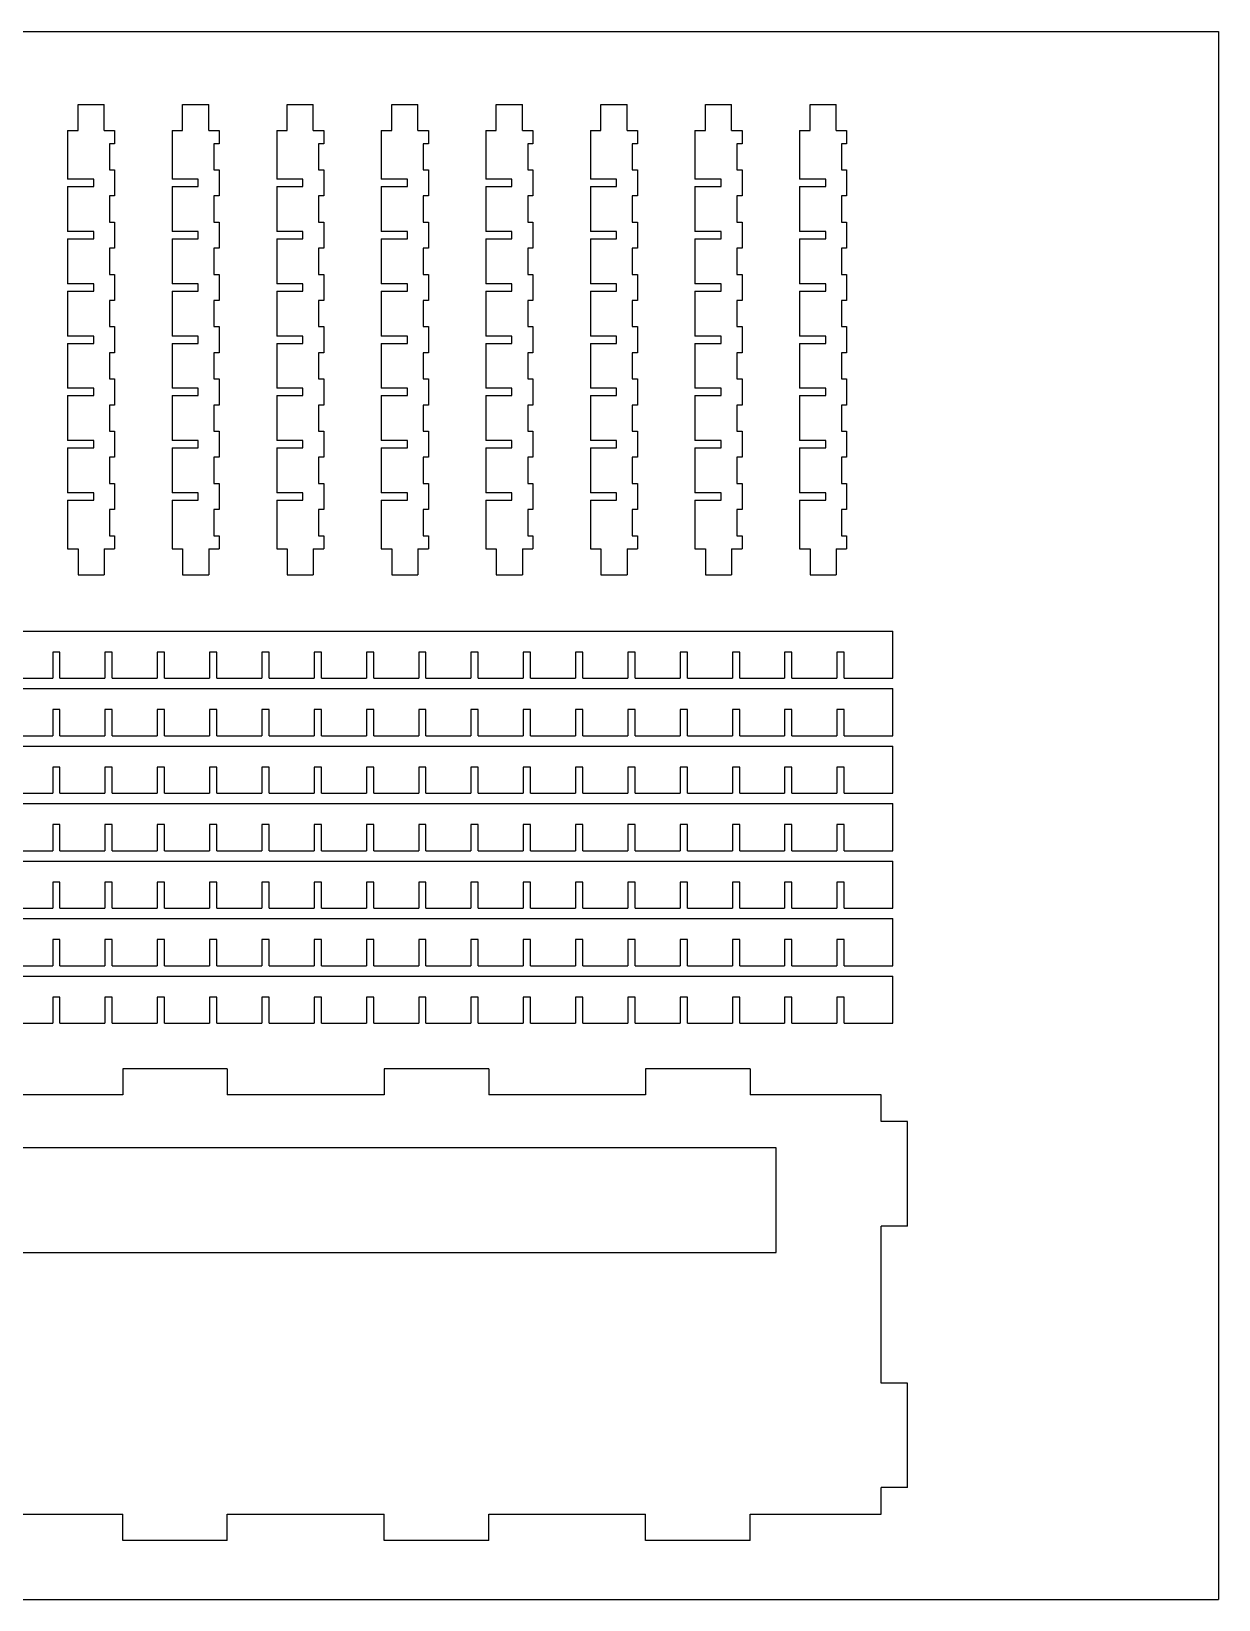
# Model space of a CAD drawing. Header units: millimetres. Extents: x 60 to 510, y 52 to 352.
# Drawn here: x 282.6 to 509.6, y 52.2 to 352.2 of the extents above; entities that cross this region are included whole.
import ezdxf

# ---------------------------------------------------------------- set-up
doc = ezdxf.new("R2010")
doc.units = ezdxf.units.MM

msp = doc.modelspace()

# ---------------------------------------------------------------- linework, layer by layer
at = {"color": 7, "linetype": 'Continuous'}
for p, q in [((59.64, 352.2), (509.64, 352.2)), ((509.64, 352.2), (509.64, 52.2)), ((59.64, 52.2), (509.64, 52.2))]:
    msp.add_line(p, q, dxfattribs=at)
at = {"color": 7, "linetype": 'Continuous', "lineweight": 25}
for p, q in [((291.49, 333.22), (291.49, 338.22)), ((291.49, 338.22), (296.49, 338.22)), ((296.49, 333.22), (296.49, 338.22)), ((311.49, 333.22), (311.49, 338.22)), ((311.49, 338.22), (316.49, 338.22)), ((316.49, 333.22), (316.49, 338.22)), ((331.49, 333.22), (331.49, 338.22)), ((331.49, 338.22), (336.49, 338.22)), ((336.49, 333.22), (336.49, 338.22)), ((351.49, 333.22), (351.49, 338.22)), ((351.49, 338.22), (356.49, 338.22)), ((356.49, 333.22), (356.49, 338.22)), ((371.49, 333.22), (371.49, 338.22)), ((371.49, 338.22), (376.49, 338.22)), ((376.49, 333.22), (376.49, 338.22)), ((391.49, 333.22), (391.49, 338.22)), ((391.49, 338.22), (396.49, 338.22)), ((396.49, 333.22), (396.49, 338.22)), ((411.49, 333.22), (411.49, 338.22)), ((411.49, 338.22), (416.49, 338.22)), ((416.49, 333.22), (416.49, 338.22)), ((431.49, 333.22), (431.49, 338.22)), ((431.49, 338.22), (436.49, 338.22)), ((436.49, 333.22), (436.49, 338.22)), ((289.49, 333.22), (289.49, 323.92)), ((289.49, 333.22), (291.49, 333.22)), ((296.49, 333.22), (298.49, 333.22)), ((298.49, 333.22), (298.49, 330.72)), ((309.49, 333.22), (309.49, 323.92)), ((309.49, 333.22), (311.49, 333.22)), ((316.49, 333.22), (318.49, 333.22)), ((318.49, 333.22), (318.49, 330.72)), ((329.49, 333.22), (329.49, 323.92)), ((329.49, 333.22), (331.49, 333.22)), ((336.49, 333.22), (338.49, 333.22)), ((338.49, 333.22), (338.49, 330.72)), ((349.49, 333.22), (349.49, 323.92)), ((349.49, 333.22), (351.49, 333.22)), ((356.49, 333.22), (358.49, 333.22)), ((358.49, 333.22), (358.49, 330.72)), ((369.49, 333.22), (369.49, 323.92)), ((369.49, 333.22), (371.49, 333.22)), ((376.49, 333.22), (378.49, 333.22)), ((378.49, 333.22), (378.49, 330.72)), ((389.49, 333.22), (389.49, 323.92)), ((389.49, 333.22), (391.49, 333.22)), ((396.49, 333.22), (398.49, 333.22)), ((398.49, 333.22), (398.49, 330.72)), ((409.49, 333.22), (409.49, 323.92)), ((409.49, 333.22), (411.49, 333.22)), ((416.49, 333.22), (418.49, 333.22)), ((418.49, 333.22), (418.49, 330.72)), ((429.49, 333.22), (429.49, 323.92)), ((429.49, 333.22), (431.49, 333.22)), ((436.49, 333.22), (438.49, 333.22)), ((438.49, 333.22), (438.49, 330.72)), ((298.49, 330.72), (297.49, 330.72)), ((297.49, 330.72), (297.49, 325.72)), ((318.49, 330.72), (317.49, 330.72)), ((317.49, 330.72), (317.49, 325.72)), ((338.49, 330.72), (337.49, 330.72)), ((337.49, 330.72), (337.49, 325.72)), ((358.49, 330.72), (357.49, 330.72)), ((357.49, 330.72), (357.49, 325.72)), ((378.49, 330.72), (377.49, 330.72)), ((377.49, 330.72), (377.49, 325.72)), ((398.49, 330.72), (397.49, 330.72)), ((397.49, 330.72), (397.49, 325.72)), ((418.49, 330.72), (417.49, 330.72)), ((417.49, 330.72), (417.49, 325.72)), ((438.49, 330.72), (437.49, 330.72)), ((437.49, 330.72), (437.49, 325.72)), ((297.49, 325.72), (298.49, 325.72)), ((298.49, 325.72), (298.49, 320.72)), ((317.49, 325.72), (318.49, 325.72)), ((318.49, 325.72), (318.49, 320.72)), ((337.49, 325.72), (338.49, 325.72)), ((338.49, 325.72), (338.49, 320.72)), ((357.49, 325.72), (358.49, 325.72)), ((358.49, 325.72), (358.49, 320.72)), ((377.49, 325.72), (378.49, 325.72)), ((378.49, 325.72), (378.49, 320.72)), ((397.49, 325.72), (398.49, 325.72)), ((398.49, 325.72), (398.49, 320.72)), ((417.49, 325.72), (418.49, 325.72)), ((418.49, 325.72), (418.49, 320.72)), ((437.49, 325.72), (438.49, 325.72)), ((438.49, 325.72), (438.49, 320.72)), ((294.49, 323.92), (289.49, 323.92)), ((289.49, 322.52), (289.49, 313.92)), ((289.49, 322.52), (294.49, 322.52)), ((294.49, 322.52), (294.49, 323.92)), ((314.49, 323.92), (309.49, 323.92)), ((309.49, 322.52), (309.49, 313.92)), ((309.49, 322.52), (314.49, 322.52)), ((314.49, 322.52), (314.49, 323.92)), ((334.49, 323.92), (329.49, 323.92)), ((329.49, 322.52), (329.49, 313.92)), ((329.49, 322.52), (334.49, 322.52)), ((334.49, 322.52), (334.49, 323.92)), ((354.49, 323.92), (349.49, 323.92)), ((349.49, 322.52), (349.49, 313.92)), ((349.49, 322.52), (354.49, 322.52)), ((354.49, 322.52), (354.49, 323.92)), ((374.49, 323.92), (369.49, 323.92)), ((369.49, 322.52), (369.49, 313.92)), ((369.49, 322.52), (374.49, 322.52)), ((374.49, 322.52), (374.49, 323.92)), ((394.49, 323.92), (389.49, 323.92)), ((389.49, 322.52), (389.49, 313.92)), ((389.49, 322.52), (394.49, 322.52)), ((394.49, 322.52), (394.49, 323.92)), ((414.49, 323.92), (409.49, 323.92)), ((409.49, 322.52), (409.49, 313.92)), ((409.49, 322.52), (414.49, 322.52)), ((414.49, 322.52), (414.49, 323.92)), ((434.49, 323.92), (429.49, 323.92)), ((429.49, 322.52), (429.49, 313.92)), ((429.49, 322.52), (434.49, 322.52)), ((434.49, 322.52), (434.49, 323.92)), ((298.49, 320.72), (297.49, 320.72)), ((297.49, 320.72), (297.49, 315.72)), ((318.49, 320.72), (317.49, 320.72)), ((317.49, 320.72), (317.49, 315.72)), ((338.49, 320.72), (337.49, 320.72)), ((337.49, 320.72), (337.49, 315.72)), ((358.49, 320.72), (357.49, 320.72)), ((357.49, 320.72), (357.49, 315.72)), ((378.49, 320.72), (377.49, 320.72)), ((377.49, 320.72), (377.49, 315.72)), ((398.49, 320.72), (397.49, 320.72)), ((397.49, 320.72), (397.49, 315.72)), ((418.49, 320.72), (417.49, 320.72)), ((417.49, 320.72), (417.49, 315.72)), ((438.49, 320.72), (437.49, 320.72)), ((437.49, 320.72), (437.49, 315.72)), ((297.49, 315.72), (298.49, 315.72)), ((298.49, 315.72), (298.49, 310.72)), ((317.49, 315.72), (318.49, 315.72)), ((318.49, 315.72), (318.49, 310.72)), ((337.49, 315.72), (338.49, 315.72)), ((338.49, 315.72), (338.49, 310.72)), ((357.49, 315.72), (358.49, 315.72)), ((358.49, 315.72), (358.49, 310.72)), ((377.49, 315.72), (378.49, 315.72)), ((378.49, 315.72), (378.49, 310.72)), ((397.49, 315.72), (398.49, 315.72)), ((398.49, 315.72), (398.49, 310.72)), ((417.49, 315.72), (418.49, 315.72)), ((418.49, 315.72), (418.49, 310.72)), ((437.49, 315.72), (438.49, 315.72)), ((438.49, 315.72), (438.49, 310.72)), ((294.49, 313.92), (289.49, 313.92)), ((289.49, 312.52), (289.49, 303.92)), ((289.49, 312.52), (294.49, 312.52)), ((294.49, 312.52), (294.49, 313.92)), ((314.49, 313.92), (309.49, 313.92)), ((309.49, 312.52), (309.49, 303.92)), ((309.49, 312.52), (314.49, 312.52)), ((314.49, 312.52), (314.49, 313.92)), ((334.49, 313.92), (329.49, 313.92)), ((329.49, 312.52), (329.49, 303.92)), ((329.49, 312.52), (334.49, 312.52)), ((334.49, 312.52), (334.49, 313.92)), ((354.49, 313.92), (349.49, 313.92)), ((349.49, 312.52), (349.49, 303.92)), ((349.49, 312.52), (354.49, 312.52)), ((354.49, 312.52), (354.49, 313.92)), ((374.49, 313.92), (369.49, 313.92)), ((369.49, 312.52), (369.49, 303.92)), ((369.49, 312.52), (374.49, 312.52)), ((374.49, 312.52), (374.49, 313.92)), ((394.49, 313.92), (389.49, 313.92)), ((389.49, 312.52), (389.49, 303.92)), ((389.49, 312.52), (394.49, 312.52)), ((394.49, 312.52), (394.49, 313.92)), ((414.49, 313.92), (409.49, 313.92)), ((409.49, 312.52), (409.49, 303.92)), ((409.49, 312.52), (414.49, 312.52)), ((414.49, 312.52), (414.49, 313.92)), ((434.49, 313.92), (429.49, 313.92)), ((429.49, 312.52), (429.49, 303.92)), ((429.49, 312.52), (434.49, 312.52)), ((434.49, 312.52), (434.49, 313.92)), ((298.49, 310.72), (297.49, 310.72)), ((297.49, 310.72), (297.49, 305.72)), ((318.49, 310.72), (317.49, 310.72)), ((317.49, 310.72), (317.49, 305.72)), ((338.49, 310.72), (337.49, 310.72)), ((337.49, 310.72), (337.49, 305.72)), ((358.49, 310.72), (357.49, 310.72)), ((357.49, 310.72), (357.49, 305.72)), ((378.49, 310.72), (377.49, 310.72)), ((377.49, 310.72), (377.49, 305.72)), ((398.49, 310.72), (397.49, 310.72)), ((397.49, 310.72), (397.49, 305.72)), ((418.49, 310.72), (417.49, 310.72)), ((417.49, 310.72), (417.49, 305.72)), ((438.49, 310.72), (437.49, 310.72)), ((437.49, 310.72), (437.49, 305.72)), ((294.49, 303.92), (289.49, 303.92)), ((294.49, 302.52), (294.49, 303.92)), ((297.49, 305.72), (298.49, 305.72)), ((298.49, 305.72), (298.49, 300.72)), ((314.49, 303.92), (309.49, 303.92)), ((314.49, 302.52), (314.49, 303.92)), ((317.49, 305.72), (318.49, 305.72)), ((318.49, 305.72), (318.49, 300.72)), ((334.49, 303.92), (329.49, 303.92)), ((334.49, 302.52), (334.49, 303.92)), ((337.49, 305.72), (338.49, 305.72)), ((338.49, 305.72), (338.49, 300.72)), ((354.49, 303.92), (349.49, 303.92)), ((354.49, 302.52), (354.49, 303.92)), ((357.49, 305.72), (358.49, 305.72)), ((358.49, 305.72), (358.49, 300.72)), ((374.49, 303.92), (369.49, 303.92)), ((374.49, 302.52), (374.49, 303.92)), ((377.49, 305.72), (378.49, 305.72)), ((378.49, 305.72), (378.49, 300.72)), ((394.49, 303.92), (389.49, 303.92)), ((394.49, 302.52), (394.49, 303.92)), ((397.49, 305.72), (398.49, 305.72)), ((398.49, 305.72), (398.49, 300.72)), ((414.49, 303.92), (409.49, 303.92)), ((414.49, 302.52), (414.49, 303.92)), ((417.49, 305.72), (418.49, 305.72)), ((418.49, 305.72), (418.49, 300.72)), ((434.49, 303.92), (429.49, 303.92)), ((434.49, 302.52), (434.49, 303.92)), ((437.49, 305.72), (438.49, 305.72)), ((438.49, 305.72), (438.49, 300.72)), ((289.49, 302.52), (289.49, 293.92)), ((289.49, 302.52), (294.49, 302.52)), ((298.49, 300.72), (297.49, 300.72)), ((297.49, 300.72), (297.49, 295.72)), ((309.49, 302.52), (309.49, 293.92)), ((309.49, 302.52), (314.49, 302.52)), ((318.49, 300.72), (317.49, 300.72)), ((317.49, 300.72), (317.49, 295.72)), ((329.49, 302.52), (329.49, 293.92)), ((329.49, 302.52), (334.49, 302.52)), ((338.49, 300.72), (337.49, 300.72)), ((337.49, 300.72), (337.49, 295.72)), ((349.49, 302.52), (349.49, 293.92)), ((349.49, 302.52), (354.49, 302.52)), ((358.49, 300.72), (357.49, 300.72)), ((357.49, 300.72), (357.49, 295.72)), ((369.49, 302.52), (369.49, 293.92)), ((369.49, 302.52), (374.49, 302.52)), ((378.49, 300.72), (377.49, 300.72)), ((377.49, 300.72), (377.49, 295.72)), ((389.49, 302.52), (389.49, 293.92)), ((389.49, 302.52), (394.49, 302.52)), ((398.49, 300.72), (397.49, 300.72)), ((397.49, 300.72), (397.49, 295.72)), ((409.49, 302.52), (409.49, 293.92)), ((409.49, 302.52), (414.49, 302.52)), ((418.49, 300.72), (417.49, 300.72)), ((417.49, 300.72), (417.49, 295.72)), ((429.49, 302.52), (429.49, 293.92)), ((429.49, 302.52), (434.49, 302.52)), ((438.49, 300.72), (437.49, 300.72)), ((437.49, 300.72), (437.49, 295.72)), ((297.49, 295.72), (298.49, 295.72)), ((298.49, 295.72), (298.49, 290.72)), ((317.49, 295.72), (318.49, 295.72)), ((318.49, 295.72), (318.49, 290.72)), ((337.49, 295.72), (338.49, 295.72)), ((338.49, 295.72), (338.49, 290.72)), ((357.49, 295.72), (358.49, 295.72)), ((358.49, 295.72), (358.49, 290.72)), ((377.49, 295.72), (378.49, 295.72)), ((378.49, 295.72), (378.49, 290.72)), ((397.49, 295.72), (398.49, 295.72)), ((398.49, 295.72), (398.49, 290.72)), ((417.49, 295.72), (418.49, 295.72)), ((418.49, 295.72), (418.49, 290.72)), ((437.49, 295.72), (438.49, 295.72)), ((438.49, 295.72), (438.49, 290.72)), ((294.49, 293.92), (289.49, 293.92)), ((289.49, 292.52), (289.49, 283.92)), ((289.49, 292.52), (294.49, 292.52)), ((294.49, 292.52), (294.49, 293.92)), ((314.49, 293.92), (309.49, 293.92)), ((309.49, 292.52), (309.49, 283.92)), ((309.49, 292.52), (314.49, 292.52)), ((314.49, 292.52), (314.49, 293.92)), ((334.49, 293.92), (329.49, 293.92)), ((329.49, 292.52), (329.49, 283.92)), ((329.49, 292.52), (334.49, 292.52)), ((334.49, 292.52), (334.49, 293.92)), ((354.49, 293.92), (349.49, 293.92)), ((349.49, 292.52), (349.49, 283.92)), ((349.49, 292.52), (354.49, 292.52)), ((354.49, 292.52), (354.49, 293.92)), ((374.49, 293.92), (369.49, 293.92)), ((369.49, 292.52), (369.49, 283.92)), ((369.49, 292.52), (374.49, 292.52)), ((374.49, 292.52), (374.49, 293.92)), ((394.49, 293.92), (389.49, 293.92)), ((389.49, 292.52), (389.49, 283.92)), ((389.49, 292.52), (394.49, 292.52)), ((394.49, 292.52), (394.49, 293.92)), ((414.49, 293.92), (409.49, 293.92)), ((409.49, 292.52), (409.49, 283.92)), ((409.49, 292.52), (414.49, 292.52)), ((414.49, 292.52), (414.49, 293.92)), ((434.49, 293.92), (429.49, 293.92)), ((429.49, 292.52), (429.49, 283.92)), ((429.49, 292.52), (434.49, 292.52)), ((434.49, 292.52), (434.49, 293.92)), ((298.49, 290.72), (297.49, 290.72)), ((297.49, 290.72), (297.49, 285.72)), ((318.49, 290.72), (317.49, 290.72)), ((317.49, 290.72), (317.49, 285.72)), ((338.49, 290.72), (337.49, 290.72)), ((337.49, 290.72), (337.49, 285.72)), ((358.49, 290.72), (357.49, 290.72)), ((357.49, 290.72), (357.49, 285.72)), ((378.49, 290.72), (377.49, 290.72)), ((377.49, 290.72), (377.49, 285.72)), ((398.49, 290.72), (397.49, 290.72)), ((397.49, 290.72), (397.49, 285.72)), ((418.49, 290.72), (417.49, 290.72)), ((417.49, 290.72), (417.49, 285.72)), ((438.49, 290.72), (437.49, 290.72)), ((437.49, 290.72), (437.49, 285.72)), ((297.49, 285.72), (298.49, 285.72)), ((298.49, 285.72), (298.49, 280.72)), ((317.49, 285.72), (318.49, 285.72)), ((318.49, 285.72), (318.49, 280.72)), ((337.49, 285.72), (338.49, 285.72)), ((338.49, 285.72), (338.49, 280.72)), ((357.49, 285.72), (358.49, 285.72)), ((358.49, 285.72), (358.49, 280.72)), ((377.49, 285.72), (378.49, 285.72)), ((378.49, 285.72), (378.49, 280.72)), ((397.49, 285.72), (398.49, 285.72)), ((398.49, 285.72), (398.49, 280.72)), ((417.49, 285.72), (418.49, 285.72)), ((418.49, 285.72), (418.49, 280.72)), ((437.49, 285.72), (438.49, 285.72)), ((438.49, 285.72), (438.49, 280.72)), ((294.49, 283.92), (289.49, 283.92)), ((289.49, 282.52), (289.49, 273.92)), ((289.49, 282.52), (294.49, 282.52)), ((294.49, 282.52), (294.49, 283.92)), ((314.49, 283.92), (309.49, 283.92)), ((309.49, 282.52), (309.49, 273.92)), ((309.49, 282.52), (314.49, 282.52)), ((314.49, 282.52), (314.49, 283.92)), ((334.49, 283.92), (329.49, 283.92)), ((329.49, 282.52), (329.49, 273.92)), ((329.49, 282.52), (334.49, 282.52)), ((334.49, 282.52), (334.49, 283.92)), ((354.49, 283.92), (349.49, 283.92)), ((349.49, 282.52), (349.49, 273.92)), ((349.49, 282.52), (354.49, 282.52)), ((354.49, 282.52), (354.49, 283.92)), ((374.49, 283.92), (369.49, 283.92)), ((369.49, 282.52), (369.49, 273.92)), ((369.49, 282.52), (374.49, 282.52)), ((374.49, 282.52), (374.49, 283.92)), ((394.49, 283.92), (389.49, 283.92)), ((389.49, 282.52), (389.49, 273.92)), ((389.49, 282.52), (394.49, 282.52)), ((394.49, 282.52), (394.49, 283.92)), ((414.49, 283.92), (409.49, 283.92)), ((409.49, 282.52), (409.49, 273.92)), ((409.49, 282.52), (414.49, 282.52)), ((414.49, 282.52), (414.49, 283.92)), ((434.49, 283.92), (429.49, 283.92)), ((429.49, 282.52), (429.49, 273.92)), ((429.49, 282.52), (434.49, 282.52)), ((434.49, 282.52), (434.49, 283.92)), ((298.49, 280.72), (297.49, 280.72)), ((297.49, 280.72), (297.49, 275.72)), ((318.49, 280.72), (317.49, 280.72)), ((317.49, 280.72), (317.49, 275.72)), ((338.49, 280.72), (337.49, 280.72)), ((337.49, 280.72), (337.49, 275.72)), ((358.49, 280.72), (357.49, 280.72)), ((357.49, 280.72), (357.49, 275.72)), ((378.49, 280.72), (377.49, 280.72)), ((377.49, 280.72), (377.49, 275.72)), ((398.49, 280.72), (397.49, 280.72)), ((397.49, 280.72), (397.49, 275.72)), ((418.49, 280.72), (417.49, 280.72)), ((417.49, 280.72), (417.49, 275.72)), ((438.49, 280.72), (437.49, 280.72)), ((437.49, 280.72), (437.49, 275.72)), ((294.49, 273.92), (289.49, 273.92)), ((294.49, 272.52), (294.49, 273.92)), ((297.49, 275.72), (298.49, 275.72)), ((298.49, 275.72), (298.49, 270.72)), ((314.49, 273.92), (309.49, 273.92)), ((314.49, 272.52), (314.49, 273.92)), ((317.49, 275.72), (318.49, 275.72)), ((318.49, 275.72), (318.49, 270.72)), ((334.49, 273.92), (329.49, 273.92)), ((334.49, 272.52), (334.49, 273.92)), ((337.49, 275.72), (338.49, 275.72)), ((338.49, 275.72), (338.49, 270.72)), ((354.49, 273.92), (349.49, 273.92)), ((354.49, 272.52), (354.49, 273.92)), ((357.49, 275.72), (358.49, 275.72)), ((358.49, 275.72), (358.49, 270.72)), ((374.49, 273.92), (369.49, 273.92)), ((374.49, 272.52), (374.49, 273.92)), ((377.49, 275.72), (378.49, 275.72)), ((378.49, 275.72), (378.49, 270.72)), ((394.49, 273.92), (389.49, 273.92)), ((394.49, 272.52), (394.49, 273.92)), ((397.49, 275.72), (398.49, 275.72)), ((398.49, 275.72), (398.49, 270.72)), ((414.49, 273.92), (409.49, 273.92)), ((414.49, 272.52), (414.49, 273.92)), ((417.49, 275.72), (418.49, 275.72)), ((418.49, 275.72), (418.49, 270.72)), ((434.49, 273.92), (429.49, 273.92)), ((434.49, 272.52), (434.49, 273.92)), ((437.49, 275.72), (438.49, 275.72)), ((438.49, 275.72), (438.49, 270.72)), ((289.49, 272.52), (289.49, 263.92)), ((289.49, 272.52), (294.49, 272.52)), ((298.49, 270.72), (297.49, 270.72)), ((297.49, 270.72), (297.49, 265.72)), ((309.49, 272.52), (309.49, 263.92)), ((309.49, 272.52), (314.49, 272.52)), ((318.49, 270.72), (317.49, 270.72)), ((317.49, 270.72), (317.49, 265.72)), ((329.49, 272.52), (329.49, 263.92)), ((329.49, 272.52), (334.49, 272.52)), ((338.49, 270.72), (337.49, 270.72)), ((337.49, 270.72), (337.49, 265.72)), ((349.49, 272.52), (349.49, 263.92)), ((349.49, 272.52), (354.49, 272.52)), ((358.49, 270.72), (357.49, 270.72)), ((357.49, 270.72), (357.49, 265.72)), ((369.49, 272.52), (369.49, 263.92)), ((369.49, 272.52), (374.49, 272.52)), ((378.49, 270.72), (377.49, 270.72)), ((377.49, 270.72), (377.49, 265.72)), ((389.49, 272.52), (389.49, 263.92)), ((389.49, 272.52), (394.49, 272.52)), ((398.49, 270.72), (397.49, 270.72)), ((397.49, 270.72), (397.49, 265.72)), ((409.49, 272.52), (409.49, 263.92)), ((409.49, 272.52), (414.49, 272.52)), ((418.49, 270.72), (417.49, 270.72)), ((417.49, 270.72), (417.49, 265.72)), ((429.49, 272.52), (429.49, 263.92)), ((429.49, 272.52), (434.49, 272.52)), ((438.49, 270.72), (437.49, 270.72)), ((437.49, 270.72), (437.49, 265.72)), ((297.49, 265.72), (298.49, 265.72)), ((298.49, 265.72), (298.49, 260.72)), ((317.49, 265.72), (318.49, 265.72)), ((318.49, 265.72), (318.49, 260.72)), ((337.49, 265.72), (338.49, 265.72)), ((338.49, 265.72), (338.49, 260.72)), ((357.49, 265.72), (358.49, 265.72)), ((358.49, 265.72), (358.49, 260.72)), ((377.49, 265.72), (378.49, 265.72)), ((378.49, 265.72), (378.49, 260.72)), ((397.49, 265.72), (398.49, 265.72)), ((398.49, 265.72), (398.49, 260.72)), ((417.49, 265.72), (418.49, 265.72)), ((418.49, 265.72), (418.49, 260.72)), ((437.49, 265.72), (438.49, 265.72)), ((438.49, 265.72), (438.49, 260.72)), ((294.49, 263.92), (289.49, 263.92)), ((289.49, 262.52), (289.49, 253.22)), ((289.49, 262.52), (294.49, 262.52)), ((294.49, 262.52), (294.49, 263.92)), ((314.49, 263.92), (309.49, 263.92)), ((309.49, 262.52), (309.49, 253.22)), ((309.49, 262.52), (314.49, 262.52)), ((314.49, 262.52), (314.49, 263.92)), ((334.49, 263.92), (329.49, 263.92)), ((329.49, 262.52), (329.49, 253.22)), ((329.49, 262.52), (334.49, 262.52)), ((334.49, 262.52), (334.49, 263.92)), ((354.49, 263.92), (349.49, 263.92)), ((349.49, 262.52), (349.49, 253.22)), ((349.49, 262.52), (354.49, 262.52)), ((354.49, 262.52), (354.49, 263.92)), ((374.49, 263.92), (369.49, 263.92)), ((369.49, 262.52), (369.49, 253.22)), ((369.49, 262.52), (374.49, 262.52)), ((374.49, 262.52), (374.49, 263.92)), ((394.49, 263.92), (389.49, 263.92)), ((389.49, 262.52), (389.49, 253.22)), ((389.49, 262.52), (394.49, 262.52)), ((394.49, 262.52), (394.49, 263.92)), ((414.49, 263.92), (409.49, 263.92)), ((409.49, 262.52), (409.49, 253.22)), ((409.49, 262.52), (414.49, 262.52)), ((414.49, 262.52), (414.49, 263.92)), ((434.49, 263.92), (429.49, 263.92)), ((429.49, 262.52), (429.49, 253.22)), ((429.49, 262.52), (434.49, 262.52)), ((434.49, 262.52), (434.49, 263.92)), ((298.49, 260.72), (297.49, 260.72)), ((297.49, 260.72), (297.49, 255.72)), ((318.49, 260.72), (317.49, 260.72)), ((317.49, 260.72), (317.49, 255.72)), ((338.49, 260.72), (337.49, 260.72)), ((337.49, 260.72), (337.49, 255.72)), ((358.49, 260.72), (357.49, 260.72)), ((357.49, 260.72), (357.49, 255.72)), ((378.49, 260.72), (377.49, 260.72)), ((377.49, 260.72), (377.49, 255.72)), ((398.49, 260.72), (397.49, 260.72)), ((397.49, 260.72), (397.49, 255.72)), ((418.49, 260.72), (417.49, 260.72)), ((417.49, 260.72), (417.49, 255.72)), ((438.49, 260.72), (437.49, 260.72)), ((437.49, 260.72), (437.49, 255.72)), ((297.49, 255.72), (298.49, 255.72)), ((298.49, 255.72), (298.49, 253.22)), ((317.49, 255.72), (318.49, 255.72)), ((318.49, 255.72), (318.49, 253.22)), ((337.49, 255.72), (338.49, 255.72)), ((338.49, 255.72), (338.49, 253.22)), ((357.49, 255.72), (358.49, 255.72)), ((358.49, 255.72), (358.49, 253.22)), ((377.49, 255.72), (378.49, 255.72)), ((378.49, 255.72), (378.49, 253.22)), ((397.49, 255.72), (398.49, 255.72)), ((398.49, 255.72), (398.49, 253.22)), ((417.49, 255.72), (418.49, 255.72)), ((418.49, 255.72), (418.49, 253.22)), ((437.49, 255.72), (438.49, 255.72)), ((438.49, 255.72), (438.49, 253.22)), ((289.49, 253.22), (291.49, 253.22)), ((291.49, 253.22), (291.49, 248.22)), ((296.49, 253.22), (298.49, 253.22)), ((296.49, 253.22), (296.49, 248.22)), ((309.49, 253.22), (311.49, 253.22)), ((311.49, 253.22), (311.49, 248.22)), ((316.49, 253.22), (318.49, 253.22)), ((316.49, 253.22), (316.49, 248.22)), ((329.49, 253.22), (331.49, 253.22)), ((331.49, 253.22), (331.49, 248.22)), ((336.49, 253.22), (338.49, 253.22)), ((336.49, 253.22), (336.49, 248.22)), ((349.49, 253.22), (351.49, 253.22)), ((351.49, 253.22), (351.49, 248.22)), ((356.49, 253.22), (358.49, 253.22)), ((356.49, 253.22), (356.49, 248.22)), ((369.49, 253.22), (371.49, 253.22)), ((371.49, 253.22), (371.49, 248.22)), ((376.49, 253.22), (378.49, 253.22)), ((376.49, 253.22), (376.49, 248.22)), ((389.49, 253.22), (391.49, 253.22)), ((391.49, 253.22), (391.49, 248.22)), ((396.49, 253.22), (398.49, 253.22)), ((396.49, 253.22), (396.49, 248.22)), ((409.49, 253.22), (411.49, 253.22)), ((411.49, 253.22), (411.49, 248.22)), ((416.49, 253.22), (418.49, 253.22)), ((416.49, 253.22), (416.49, 248.22)), ((429.49, 253.22), (431.49, 253.22)), ((431.49, 253.22), (431.49, 248.22)), ((436.49, 253.22), (438.49, 253.22)), ((436.49, 253.22), (436.49, 248.22)), ((291.49, 248.22), (296.49, 248.22)), ((311.49, 248.22), (316.49, 248.22)), ((331.49, 248.22), (336.49, 248.22)), ((351.49, 248.22), (356.49, 248.22)), ((371.49, 248.22), (376.49, 248.22)), ((391.49, 248.22), (396.49, 248.22)), ((411.49, 248.22), (416.49, 248.22)), ((431.49, 248.22), (436.49, 248.22)), ((127.34, 237.47), (447.34, 237.47)), ((447.34, 228.47), (447.34, 237.47)), ((288.04, 233.47), (286.64, 233.47)), ((286.64, 233.47), (286.64, 228.47)), ((288.04, 228.47), (288.04, 233.47)), ((298.04, 233.47), (296.64, 233.47)), ((296.64, 233.47), (296.64, 228.47)), ((298.04, 228.47), (298.04, 233.47)), ((308.04, 233.47), (306.64, 233.47)), ((306.64, 233.47), (306.64, 228.47)), ((308.04, 228.47), (308.04, 233.47)), ((318.04, 233.47), (316.64, 233.47)), ((316.64, 233.47), (316.64, 228.47)), ((318.04, 228.47), (318.04, 233.47)), ((328.04, 233.47), (326.64, 233.47)), ((326.64, 233.47), (326.64, 228.47)), ((328.04, 228.47), (328.04, 233.47)), ((338.04, 233.47), (336.64, 233.47)), ((336.64, 233.47), (336.64, 228.47)), ((338.04, 228.47), (338.04, 233.47)), ((348.04, 233.47), (346.64, 233.47)), ((346.64, 233.47), (346.64, 228.47)), ((348.04, 228.47), (348.04, 233.47)), ((358.04, 233.47), (356.64, 233.47)), ((356.64, 233.47), (356.64, 228.47)), ((358.04, 228.47), (358.04, 233.47)), ((368.04, 233.47), (366.64, 233.47)), ((366.64, 233.47), (366.64, 228.47)), ((368.04, 228.47), (368.04, 233.47)), ((378.04, 233.47), (376.64, 233.47)), ((376.64, 233.47), (376.64, 228.47)), ((378.04, 228.47), (378.04, 233.47)), ((388.04, 233.47), (386.64, 233.47)), ((386.64, 233.47), (386.64, 228.47)), ((388.04, 228.47), (388.04, 233.47)), ((398.04, 233.47), (396.64, 233.47)), ((396.64, 233.47), (396.64, 228.47)), ((398.04, 228.47), (398.04, 233.47)), ((408.04, 233.47), (406.64, 233.47)), ((406.64, 233.47), (406.64, 228.47)), ((408.04, 228.47), (408.04, 233.47)), ((418.04, 233.47), (416.64, 233.47)), ((416.64, 233.47), (416.64, 228.47)), ((418.04, 228.47), (418.04, 233.47)), ((428.04, 233.47), (426.64, 233.47)), ((426.64, 233.47), (426.64, 228.47)), ((428.04, 228.47), (428.04, 233.47)), ((438.04, 233.47), (436.64, 233.47)), ((436.64, 233.47), (436.64, 228.47)), ((438.04, 228.47), (438.04, 233.47)), ((278.04, 228.47), (286.64, 228.47)), ((288.04, 228.47), (296.64, 228.47)), ((298.04, 228.47), (306.64, 228.47)), ((308.04, 228.47), (316.64, 228.47)), ((318.04, 228.47), (326.64, 228.47)), ((328.04, 228.47), (336.64, 228.47)), ((338.04, 228.47), (346.64, 228.47)), ((348.04, 228.47), (356.64, 228.47)), ((358.04, 228.47), (366.64, 228.47)), ((368.04, 228.47), (376.64, 228.47)), ((378.04, 228.47), (386.64, 228.47)), ((388.04, 228.47), (396.64, 228.47)), ((398.04, 228.47), (406.64, 228.47)), ((408.04, 228.47), (416.64, 228.47)), ((418.04, 228.47), (426.64, 228.47)), ((428.04, 228.47), (436.64, 228.47)), ((438.04, 228.47), (447.34, 228.47)), ((127.34, 226.47), (447.34, 226.47)), ((447.34, 217.47), (447.34, 226.47)), ((288.04, 222.47), (286.64, 222.47)), ((286.64, 222.47), (286.64, 217.47)), ((288.04, 217.47), (288.04, 222.47)), ((298.04, 222.47), (296.64, 222.47)), ((296.64, 222.47), (296.64, 217.47)), ((298.04, 217.47), (298.04, 222.47)), ((308.04, 222.47), (306.64, 222.47)), ((306.64, 222.47), (306.64, 217.47)), ((308.04, 217.47), (308.04, 222.47)), ((318.04, 222.47), (316.64, 222.47)), ((316.64, 222.47), (316.64, 217.47)), ((318.04, 217.47), (318.04, 222.47)), ((328.04, 222.47), (326.64, 222.47)), ((326.64, 222.47), (326.64, 217.47)), ((328.04, 217.47), (328.04, 222.47)), ((338.04, 222.47), (336.64, 222.47)), ((336.64, 222.47), (336.64, 217.47)), ((338.04, 217.47), (338.04, 222.47)), ((348.04, 222.47), (346.64, 222.47)), ((346.64, 222.47), (346.64, 217.47)), ((348.04, 217.47), (348.04, 222.47)), ((358.04, 222.47), (356.64, 222.47)), ((356.64, 222.47), (356.64, 217.47)), ((358.04, 217.47), (358.04, 222.47)), ((368.04, 222.47), (366.64, 222.47)), ((366.64, 222.47), (366.64, 217.47)), ((368.04, 217.47), (368.04, 222.47)), ((378.04, 222.47), (376.64, 222.47)), ((376.64, 222.47), (376.64, 217.47)), ((378.04, 217.47), (378.04, 222.47)), ((388.04, 222.47), (386.64, 222.47)), ((386.64, 222.47), (386.64, 217.47)), ((388.04, 217.47), (388.04, 222.47)), ((398.04, 222.47), (396.64, 222.47)), ((396.64, 222.47), (396.64, 217.47)), ((398.04, 217.47), (398.04, 222.47)), ((408.04, 222.47), (406.64, 222.47)), ((406.64, 222.47), (406.64, 217.47)), ((408.04, 217.47), (408.04, 222.47)), ((418.04, 222.47), (416.64, 222.47)), ((416.64, 222.47), (416.64, 217.47)), ((418.04, 217.47), (418.04, 222.47)), ((428.04, 222.47), (426.64, 222.47)), ((426.64, 222.47), (426.64, 217.47)), ((428.04, 217.47), (428.04, 222.47)), ((436.64, 222.47), (436.64, 217.47)), ((438.04, 222.47), (436.64, 222.47)), ((438.04, 217.47), (438.04, 222.47)), ((278.04, 217.47), (286.64, 217.47)), ((288.04, 217.47), (296.64, 217.47)), ((298.04, 217.47), (306.64, 217.47)), ((308.04, 217.47), (316.64, 217.47)), ((318.04, 217.47), (326.64, 217.47)), ((328.04, 217.47), (336.64, 217.47)), ((338.04, 217.47), (346.64, 217.47)), ((348.04, 217.47), (356.64, 217.47)), ((358.04, 217.47), (366.64, 217.47)), ((368.04, 217.47), (376.64, 217.47)), ((378.04, 217.47), (386.64, 217.47)), ((388.04, 217.47), (396.64, 217.47)), ((398.04, 217.47), (406.64, 217.47)), ((408.04, 217.47), (416.64, 217.47)), ((418.04, 217.47), (426.64, 217.47)), ((428.04, 217.47), (436.64, 217.47)), ((438.04, 217.47), (447.34, 217.47)), ((127.34, 215.47), (447.34, 215.47)), ((447.34, 206.47), (447.34, 215.47)), ((288.04, 211.47), (286.64, 211.47)), ((286.64, 211.47), (286.64, 206.47)), ((288.04, 206.47), (288.04, 211.47)), ((298.04, 211.47), (296.64, 211.47)), ((296.64, 211.47), (296.64, 206.47)), ((298.04, 206.47), (298.04, 211.47)), ((308.04, 211.47), (306.64, 211.47)), ((306.64, 211.47), (306.64, 206.47)), ((308.04, 206.47), (308.04, 211.47)), ((318.04, 211.47), (316.64, 211.47)), ((316.64, 211.47), (316.64, 206.47)), ((318.04, 206.47), (318.04, 211.47)), ((328.04, 211.47), (326.64, 211.47)), ((326.64, 211.47), (326.64, 206.47)), ((328.04, 206.47), (328.04, 211.47)), ((338.04, 211.47), (336.64, 211.47)), ((336.64, 211.47), (336.64, 206.47)), ((338.04, 206.47), (338.04, 211.47)), ((348.04, 211.47), (346.64, 211.47)), ((346.64, 211.47), (346.64, 206.47)), ((348.04, 206.47), (348.04, 211.47)), ((358.04, 211.47), (356.64, 211.47)), ((356.64, 211.47), (356.64, 206.47)), ((358.04, 206.47), (358.04, 211.47)), ((368.04, 211.47), (366.64, 211.47)), ((366.64, 211.47), (366.64, 206.47)), ((368.04, 206.47), (368.04, 211.47)), ((378.04, 211.47), (376.64, 211.47)), ((376.64, 211.47), (376.64, 206.47)), ((378.04, 206.47), (378.04, 211.47)), ((388.04, 211.47), (386.64, 211.47)), ((386.64, 211.47), (386.64, 206.47)), ((388.04, 206.47), (388.04, 211.47)), ((398.04, 211.47), (396.64, 211.47)), ((396.64, 211.47), (396.64, 206.47)), ((398.04, 206.47), (398.04, 211.47)), ((408.04, 211.47), (406.64, 211.47)), ((406.64, 211.47), (406.64, 206.47)), ((408.04, 206.47), (408.04, 211.47)), ((418.04, 211.47), (416.64, 211.47)), ((416.64, 211.47), (416.64, 206.47)), ((418.04, 206.47), (418.04, 211.47)), ((428.04, 211.47), (426.64, 211.47)), ((426.64, 211.47), (426.64, 206.47)), ((428.04, 206.47), (428.04, 211.47)), ((438.04, 211.47), (436.64, 211.47)), ((436.64, 211.47), (436.64, 206.47)), ((438.04, 206.47), (438.04, 211.47)), ((127.34, 204.47), (447.34, 204.47)), ((278.04, 206.47), (286.64, 206.47)), ((288.04, 206.47), (296.64, 206.47)), ((298.04, 206.47), (306.64, 206.47)), ((308.04, 206.47), (316.64, 206.47)), ((318.04, 206.47), (326.64, 206.47)), ((328.04, 206.47), (336.64, 206.47)), ((338.04, 206.47), (346.64, 206.47)), ((348.04, 206.47), (356.64, 206.47)), ((358.04, 206.47), (366.64, 206.47)), ((368.04, 206.47), (376.64, 206.47)), ((378.04, 206.47), (386.64, 206.47)), ((388.04, 206.47), (396.64, 206.47)), ((398.04, 206.47), (406.64, 206.47)), ((408.04, 206.47), (416.64, 206.47)), ((418.04, 206.47), (426.64, 206.47)), ((428.04, 206.47), (436.64, 206.47)), ((438.04, 206.47), (447.34, 206.47)), ((447.34, 195.47), (447.34, 204.47)), ((288.04, 200.47), (286.64, 200.47)), ((286.64, 200.47), (286.64, 195.47)), ((288.04, 195.47), (288.04, 200.47)), ((298.04, 200.47), (296.64, 200.47)), ((296.64, 200.47), (296.64, 195.47)), ((298.04, 195.47), (298.04, 200.47)), ((308.04, 200.47), (306.64, 200.47)), ((306.64, 200.47), (306.64, 195.47)), ((308.04, 195.47), (308.04, 200.47)), ((318.04, 200.47), (316.64, 200.47)), ((316.64, 200.47), (316.64, 195.47)), ((318.04, 195.47), (318.04, 200.47)), ((328.04, 200.47), (326.64, 200.47)), ((326.64, 200.47), (326.64, 195.47)), ((328.04, 195.47), (328.04, 200.47)), ((338.04, 200.47), (336.64, 200.47)), ((336.64, 200.47), (336.64, 195.47)), ((338.04, 195.47), (338.04, 200.47)), ((348.04, 200.47), (346.64, 200.47)), ((346.64, 200.47), (346.64, 195.47)), ((348.04, 195.47), (348.04, 200.47)), ((358.04, 200.47), (356.64, 200.47)), ((356.64, 200.47), (356.64, 195.47)), ((358.04, 195.47), (358.04, 200.47)), ((368.04, 200.47), (366.64, 200.47)), ((366.64, 200.47), (366.64, 195.47)), ((368.04, 195.47), (368.04, 200.47)), ((378.04, 200.47), (376.64, 200.47)), ((376.64, 200.47), (376.64, 195.47)), ((378.04, 195.47), (378.04, 200.47)), ((388.04, 200.47), (386.64, 200.47)), ((386.64, 200.47), (386.64, 195.47)), ((388.04, 195.47), (388.04, 200.47)), ((398.04, 200.47), (396.64, 200.47)), ((396.64, 200.47), (396.64, 195.47)), ((398.04, 195.47), (398.04, 200.47)), ((408.04, 200.47), (406.64, 200.47)), ((406.64, 200.47), (406.64, 195.47)), ((408.04, 195.47), (408.04, 200.47)), ((418.04, 200.47), (416.64, 200.47)), ((416.64, 200.47), (416.64, 195.47)), ((418.04, 195.47), (418.04, 200.47)), ((428.04, 200.47), (426.64, 200.47)), ((426.64, 200.47), (426.64, 195.47)), ((428.04, 195.47), (428.04, 200.47)), ((438.04, 200.47), (436.64, 200.47)), ((436.64, 200.47), (436.64, 195.47)), ((438.04, 195.47), (438.04, 200.47)), ((278.04, 195.47), (286.64, 195.47)), ((288.04, 195.47), (296.64, 195.47)), ((298.04, 195.47), (306.64, 195.47)), ((308.04, 195.47), (316.64, 195.47)), ((318.04, 195.47), (326.64, 195.47)), ((328.04, 195.47), (336.64, 195.47)), ((338.04, 195.47), (346.64, 195.47)), ((348.04, 195.47), (356.64, 195.47)), ((358.04, 195.47), (366.64, 195.47)), ((368.04, 195.47), (376.64, 195.47)), ((378.04, 195.47), (386.64, 195.47)), ((388.04, 195.47), (396.64, 195.47)), ((398.04, 195.47), (406.64, 195.47)), ((408.04, 195.47), (416.64, 195.47)), ((418.04, 195.47), (426.64, 195.47)), ((428.04, 195.47), (436.64, 195.47)), ((438.04, 195.47), (447.34, 195.47)), ((127.34, 193.47), (447.34, 193.47)), ((447.34, 184.47), (447.34, 193.47)), ((288.04, 189.47), (286.64, 189.47)), ((286.64, 189.47), (286.64, 184.47)), ((288.04, 184.47), (288.04, 189.47)), ((298.04, 189.47), (296.64, 189.47)), ((296.64, 189.47), (296.64, 184.47)), ((298.04, 184.47), (298.04, 189.47)), ((308.04, 189.47), (306.64, 189.47)), ((306.64, 189.47), (306.64, 184.47)), ((308.04, 184.47), (308.04, 189.47)), ((318.04, 189.47), (316.64, 189.47)), ((316.64, 189.47), (316.64, 184.47)), ((318.04, 184.47), (318.04, 189.47)), ((328.04, 189.47), (326.64, 189.47)), ((326.64, 189.47), (326.64, 184.47)), ((328.04, 184.47), (328.04, 189.47)), ((338.04, 189.47), (336.64, 189.47)), ((336.64, 189.47), (336.64, 184.47)), ((338.04, 184.47), (338.04, 189.47)), ((348.04, 189.47), (346.64, 189.47)), ((346.64, 189.47), (346.64, 184.47)), ((348.04, 184.47), (348.04, 189.47)), ((358.04, 189.47), (356.64, 189.47)), ((356.64, 189.47), (356.64, 184.47)), ((358.04, 184.47), (358.04, 189.47)), ((368.04, 189.47), (366.64, 189.47)), ((366.64, 189.47), (366.64, 184.47)), ((368.04, 184.47), (368.04, 189.47)), ((378.04, 189.47), (376.64, 189.47)), ((376.64, 189.47), (376.64, 184.47)), ((378.04, 184.47), (378.04, 189.47)), ((388.04, 189.47), (386.64, 189.47)), ((386.64, 189.47), (386.64, 184.47)), ((388.04, 184.47), (388.04, 189.47)), ((398.04, 189.47), (396.64, 189.47)), ((396.64, 189.47), (396.64, 184.47)), ((398.04, 184.47), (398.04, 189.47)), ((408.04, 189.47), (406.64, 189.47)), ((406.64, 189.47), (406.64, 184.47)), ((408.04, 184.47), (408.04, 189.47)), ((418.04, 189.47), (416.64, 189.47)), ((416.64, 189.47), (416.64, 184.47)), ((418.04, 184.47), (418.04, 189.47)), ((428.04, 189.47), (426.64, 189.47)), ((426.64, 189.47), (426.64, 184.47)), ((428.04, 184.47), (428.04, 189.47)), ((438.04, 189.47), (436.64, 189.47)), ((436.64, 189.47), (436.64, 184.47)), ((438.04, 184.47), (438.04, 189.47)), ((278.04, 184.47), (286.64, 184.47)), ((288.04, 184.47), (296.64, 184.47)), ((298.04, 184.47), (306.64, 184.47)), ((308.04, 184.47), (316.64, 184.47)), ((318.04, 184.47), (326.64, 184.47)), ((328.04, 184.47), (336.64, 184.47)), ((338.04, 184.47), (346.64, 184.47)), ((348.04, 184.47), (356.64, 184.47)), ((358.04, 184.47), (366.64, 184.47)), ((368.04, 184.47), (376.64, 184.47)), ((378.04, 184.47), (386.64, 184.47)), ((388.04, 184.47), (396.64, 184.47)), ((398.04, 184.47), (406.64, 184.47)), ((408.04, 184.47), (416.64, 184.47)), ((418.04, 184.47), (426.64, 184.47)), ((428.04, 184.47), (436.64, 184.47)), ((438.04, 184.47), (447.34, 184.47)), ((127.34, 182.47), (447.34, 182.47)), ((447.34, 173.47), (447.34, 182.47)), ((286.64, 178.47), (286.64, 173.47)), ((288.04, 178.47), (286.64, 178.47)), ((288.04, 173.47), (288.04, 178.47)), ((298.04, 178.47), (296.64, 178.47)), ((296.64, 178.47), (296.64, 173.47)), ((298.04, 173.47), (298.04, 178.47)), ((308.04, 178.47), (306.64, 178.47)), ((306.64, 178.47), (306.64, 173.47)), ((308.04, 173.47), (308.04, 178.47)), ((318.04, 178.47), (316.64, 178.47)), ((316.64, 178.47), (316.64, 173.47)), ((318.04, 173.47), (318.04, 178.47)), ((328.04, 178.47), (326.64, 178.47)), ((326.64, 178.47), (326.64, 173.47)), ((328.04, 173.47), (328.04, 178.47)), ((338.04, 178.47), (336.64, 178.47)), ((336.64, 178.47), (336.64, 173.47)), ((338.04, 173.47), (338.04, 178.47)), ((348.04, 178.47), (346.64, 178.47)), ((346.64, 178.47), (346.64, 173.47)), ((348.04, 173.47), (348.04, 178.47)), ((358.04, 178.47), (356.64, 178.47)), ((356.64, 178.47), (356.64, 173.47)), ((358.04, 173.47), (358.04, 178.47)), ((366.64, 178.47), (366.64, 173.47)), ((368.04, 178.47), (366.64, 178.47)), ((368.04, 173.47), (368.04, 178.47)), ((378.04, 178.47), (376.64, 178.47)), ((376.64, 178.47), (376.64, 173.47)), ((378.04, 173.47), (378.04, 178.47)), ((388.04, 178.47), (386.64, 178.47)), ((386.64, 178.47), (386.64, 173.47)), ((388.04, 173.47), (388.04, 178.47)), ((398.04, 178.47), (396.64, 178.47)), ((396.64, 178.47), (396.64, 173.47)), ((398.04, 173.47), (398.04, 178.47)), ((408.04, 178.47), (406.64, 178.47)), ((406.64, 178.47), (406.64, 173.47)), ((408.04, 173.47), (408.04, 178.47)), ((416.64, 178.47), (416.64, 173.47)), ((418.04, 178.47), (416.64, 178.47)), ((418.04, 173.47), (418.04, 178.47)), ((428.04, 178.47), (426.64, 178.47)), ((426.64, 178.47), (426.64, 173.47)), ((428.04, 173.47), (428.04, 178.47)), ((438.04, 178.47), (436.64, 178.47)), ((436.64, 178.47), (436.64, 173.47)), ((438.04, 173.47), (438.04, 178.47)), ((127.34, 171.47), (447.34, 171.47)), ((278.04, 173.47), (286.64, 173.47)), ((288.04, 173.47), (296.64, 173.47)), ((298.04, 173.47), (306.64, 173.47)), ((308.04, 173.47), (316.64, 173.47)), ((318.04, 173.47), (326.64, 173.47)), ((328.04, 173.47), (336.64, 173.47)), ((338.04, 173.47), (346.64, 173.47)), ((348.04, 173.47), (356.64, 173.47)), ((358.04, 173.47), (366.64, 173.47)), ((368.04, 173.47), (376.64, 173.47)), ((378.04, 173.47), (386.64, 173.47)), ((388.04, 173.47), (396.64, 173.47)), ((398.04, 173.47), (406.64, 173.47)), ((408.04, 173.47), (416.64, 173.47)), ((418.04, 173.47), (426.64, 173.47)), ((428.04, 173.47), (436.64, 173.47)), ((438.04, 173.47), (447.34, 173.47)), ((447.34, 162.47), (447.34, 171.47)), ((288.04, 167.47), (286.64, 167.47)), ((286.64, 167.47), (286.64, 162.47)), ((288.04, 162.47), (288.04, 167.47)), ((298.04, 167.47), (296.64, 167.47)), ((296.64, 167.47), (296.64, 162.47)), ((298.04, 162.47), (298.04, 167.47)), ((308.04, 167.47), (306.64, 167.47)), ((306.64, 167.47), (306.64, 162.47)), ((308.04, 162.47), (308.04, 167.47)), ((318.04, 167.47), (316.64, 167.47)), ((316.64, 167.47), (316.64, 162.47)), ((318.04, 162.47), (318.04, 167.47)), ((328.04, 167.47), (326.64, 167.47)), ((326.64, 167.47), (326.64, 162.47)), ((328.04, 162.47), (328.04, 167.47)), ((338.04, 167.47), (336.64, 167.47)), ((336.64, 167.47), (336.64, 162.47)), ((338.04, 162.47), (338.04, 167.47)), ((348.04, 167.47), (346.64, 167.47)), ((346.64, 167.47), (346.64, 162.47)), ((348.04, 162.47), (348.04, 167.47)), ((358.04, 167.47), (356.64, 167.47)), ((356.64, 167.47), (356.64, 162.47)), ((358.04, 162.47), (358.04, 167.47)), ((368.04, 167.47), (366.64, 167.47)), ((366.64, 167.47), (366.64, 162.47)), ((368.04, 162.47), (368.04, 167.47)), ((378.04, 167.47), (376.64, 167.47)), ((376.64, 167.47), (376.64, 162.47)), ((378.04, 162.47), (378.04, 167.47)), ((388.04, 167.47), (386.64, 167.47)), ((386.64, 167.47), (386.64, 162.47)), ((388.04, 162.47), (388.04, 167.47)), ((398.04, 167.47), (396.64, 167.47)), ((396.64, 167.47), (396.64, 162.47)), ((398.04, 162.47), (398.04, 167.47)), ((408.04, 167.47), (406.64, 167.47)), ((406.64, 167.47), (406.64, 162.47)), ((408.04, 162.47), (408.04, 167.47)), ((416.64, 167.47), (416.64, 162.47)), ((418.04, 167.47), (416.64, 167.47)), ((418.04, 162.47), (418.04, 167.47)), ((428.04, 167.47), (426.64, 167.47)), ((426.64, 167.47), (426.64, 162.47)), ((428.04, 162.47), (428.04, 167.47)), ((438.04, 167.47), (436.64, 167.47)), ((436.64, 167.47), (436.64, 162.47)), ((438.04, 162.47), (438.04, 167.47)), ((278.04, 162.47), (286.64, 162.47)), ((288.04, 162.47), (296.64, 162.47)), ((298.04, 162.47), (306.64, 162.47)), ((308.04, 162.47), (316.64, 162.47)), ((318.04, 162.47), (326.64, 162.47)), ((328.04, 162.47), (336.64, 162.47)), ((338.04, 162.47), (346.64, 162.47)), ((348.04, 162.47), (356.64, 162.47)), ((358.04, 162.47), (366.64, 162.47)), ((368.04, 162.47), (376.64, 162.47)), ((378.04, 162.47), (386.64, 162.47)), ((388.04, 162.47), (396.64, 162.47)), ((398.04, 162.47), (406.64, 162.47)), ((408.04, 162.47), (416.64, 162.47)), ((418.04, 162.47), (426.64, 162.47)), ((428.04, 162.47), (436.64, 162.47)), ((438.04, 162.47), (447.34, 162.47)), ((300.03, 153.74), (300.03, 148.74)), ((320.03, 153.74), (300.03, 153.74)), ((320.03, 153.74), (320.03, 148.74)), ((350.03, 153.74), (350.03, 148.74)), ((370.03, 153.74), (350.03, 153.74)), ((370.03, 153.74), (370.03, 148.74)), ((420.03, 153.74), (400.03, 153.74)), ((400.03, 153.74), (400.03, 148.74)), ((420.03, 153.74), (420.03, 148.74)), ((300.03, 148.74), (270.03, 148.74)), ((350.03, 148.74), (320.03, 148.74)), ((400.03, 148.74), (370.03, 148.74)), ((445.13, 148.74), (420.03, 148.74)), ((445.13, 143.64), (445.13, 148.74)), ((450.13, 143.64), (445.13, 143.64)), ((450.13, 123.64), (450.13, 143.64)), ((425.03, 138.64), (145.03, 138.64)), ((425.03, 118.64), (425.03, 138.64)), ((450.13, 123.64), (445.13, 123.64)), ((445.13, 93.64), (445.13, 123.64)), ((145.03, 118.64), (425.03, 118.64)), ((450.13, 93.64), (445.13, 93.64)), ((450.13, 73.64), (450.13, 93.64)), ((450.13, 73.64), (445.13, 73.64)), ((445.13, 68.54), (445.13, 73.64)), ((270.03, 68.54), (300.03, 68.54)), ((300.03, 63.54), (300.03, 68.54)), ((320.03, 68.54), (350.03, 68.54)), ((320.03, 63.54), (320.03, 68.54)), ((350.03, 63.54), (350.03, 68.54)), ((370.03, 68.54), (400.03, 68.54)), ((370.03, 63.54), (370.03, 68.54)), ((400.03, 63.54), (400.03, 68.54)), ((420.03, 68.54), (445.13, 68.54)), ((420.03, 63.54), (420.03, 68.54)), ((320.03, 63.54), (300.03, 63.54)), ((370.03, 63.54), (350.03, 63.54)), ((420.03, 63.54), (400.03, 63.54))]:
    msp.add_line(p, q, dxfattribs=at)

doc.saveas('drawing.dxf')
